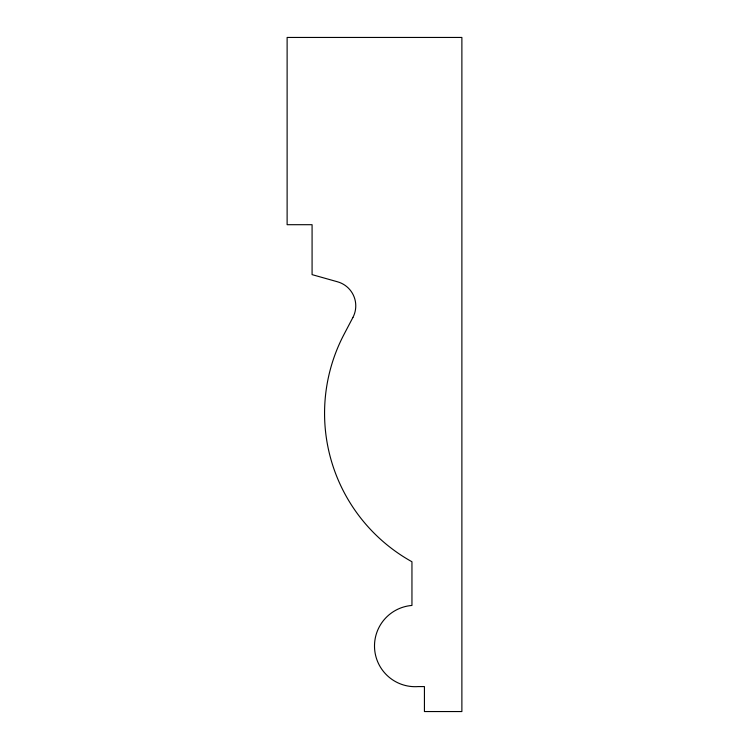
<?xml version="1.0" encoding="UTF-8"?>
<svg xmlns="http://www.w3.org/2000/svg" width="749" height="749" viewBox="0 0 749 749"><rect width="100%" height="100%" fill="white"/><g stroke="black" fill="none" stroke-linecap="round" stroke-linejoin="round"><path stroke-width="1.12" d="M352.91 317.454L344.034 334.354A169.78 169.78 0 0 0 411.95 561.75L411.95 605.445A40.689 40.689 0 0 0 374.622 649.121A40.689 40.689 0 0 0 418.195 686.58L424.43 686.58L424.43 711.55L461.88 711.55L461.88 37.45L287.12 37.45L287.12 224.7L312.08 224.7L312.08 274.63L337.574 281.811A24.97 24.97 0 0 1 352.91 317.454"/></g></svg>
